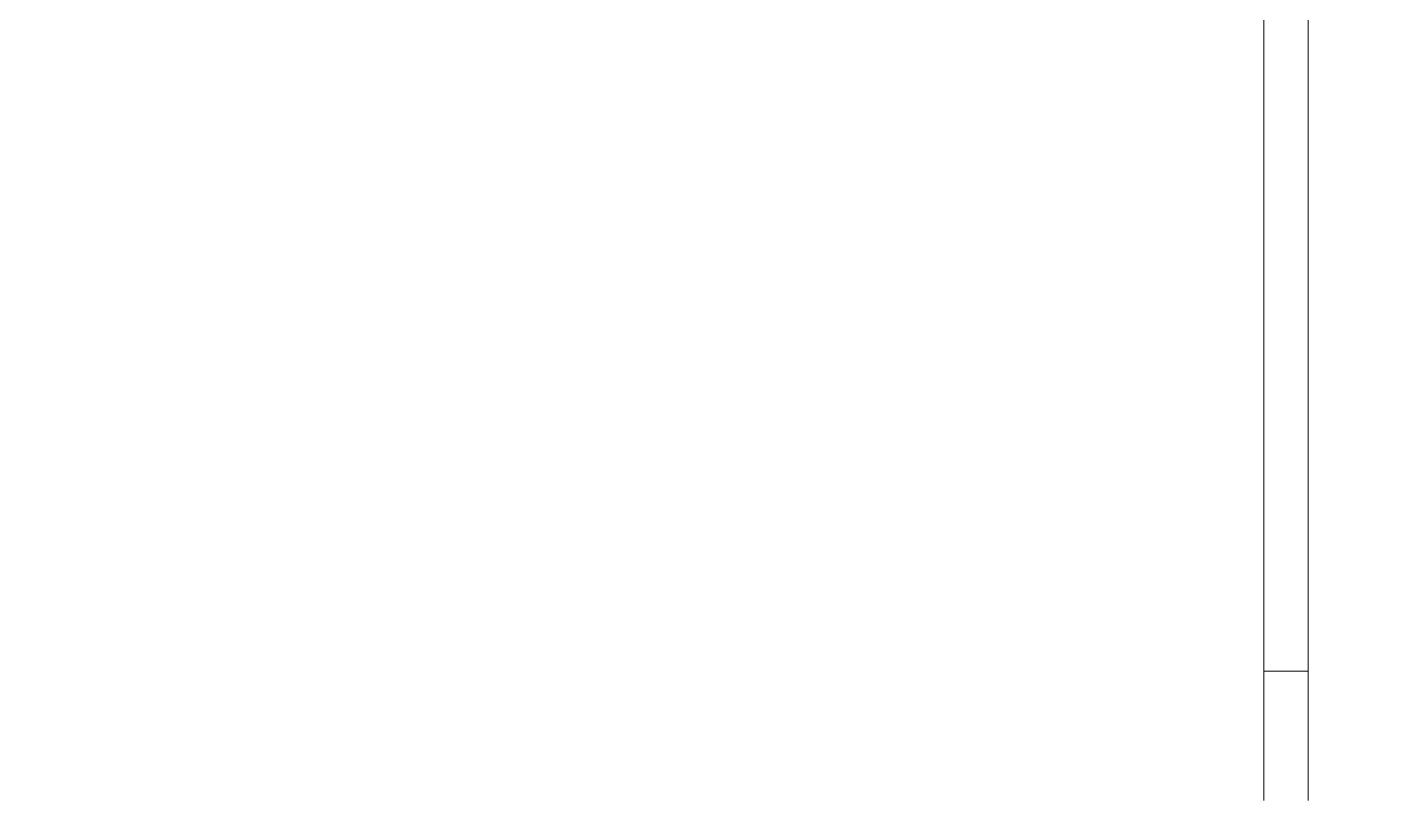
# Model space of a CAD drawing. Header units: millimetres. Extents: x -46169 to 237885, y -84465 to 18123.
# Drawn here: x 173893.1 to 174201.6, y -80913.9 to -80739.4 of the extents above; entities that cross this region are included whole.
import ezdxf

# ---------------------------------------------------------------- set-up
doc = ezdxf.new("R2010")
doc.units = ezdxf.units.MM
doc.header["$MEASUREMENT"] = 0
doc.linetypes.add('Wipeout_Contour', pattern=[1000, 0, -1000])
doc.layers.add('New_A-20-M_Floor_Slab', color=7, linetype='Continuous')
doc.layers.add('New_A-35-M_FFE_Fixed', color=7, linetype='Continuous')
doc.layers.add('New_A-35-M_FFE_Fixed_Pen_No__1', color=7, linetype='Continuous', lineweight=13)

# ---------------------------------------------------------------- blocks, each defined once
blk = doc.blocks.new('Section Elem_131_3', base_point=(129666.67, -84332.61))
at = {"color": 254, "linetype": 'Wipeout_Contour', "lineweight": 0, "ltscale": 33598569.1956504}
blk.add_wipeout([(165097.11, -80735.11), (165025.43, -80735.11), (165025.43, -80783.86), (165090.14, -80783.86), (165090.14, -80952.86), (165025.43, -80952.86), (165025.43, -80953.11), (176113.28, -80953.11), (176113.28, -80784.11), (176177.99, -80784.11), (176177.99, -80735.11), (176107.11, -80735.11), (176107.11, -80952.36), (176072.11, -80952.36), (176072.11, -80942.36), (176097.11, -80942.36), (176097.11, -80735.11), (175832.11, -80735.11), (175832.11, -80952.36), (175797.11, -80952.36), (175797.11, -80942.36), (175822.11, -80942.36), (175822.11, -80735.11), (175282.11, -80735.11), (175282.11, -80942.36), (175307.61, -80942.36), (175307.61, -80952.36), (175246.61, -80952.36), (175246.61, -80942.36), (175272.11, -80942.36), (175272.11, -80735.11), (174732.11, -80735.11), (174732.11, -80942.36), (174757.11, -80942.36), (174757.11, -80952.36), (174696.61, -80952.36), (174696.61, -80942.36), (174722.11, -80942.36), (174722.11, -80735.11), (174182.11, -80735.11), (174182.11, -80942.36), (174207.11, -80942.36), (174207.11, -80952.36), (174146.61, -80952.36), (174146.61, -80942.36), (174172.11, -80942.36), (174172.11, -80735.11), (173632.11, -80735.11), (173632.11, -80942.36), (173657.11, -80942.36), (173657.11, -80952.36), (173596.61, -80952.36), (173596.61, -80942.36), (173622.11, -80942.36), (173622.11, -80735.11), (173082.11, -80735.11), (173082.11, -80942.36), (173107.11, -80942.36), (173107.11, -80952.36), (173046.61, -80952.36), (173046.61, -80942.36), (173072.11, -80942.36), (173072.11, -80735.11), (172532.11, -80735.11), (172532.11, -80942.36), (172557.11, -80942.36), (172557.11, -80952.36), (172497.11, -80952.36), (172497.11, -80942.36), (172522.11, -80942.36), (172522.11, -80735.11), (171982.11, -80735.11), (171982.11, -80942.36), (172007.61, -80942.36), (172007.61, -80952.36), (171946.61, -80952.36), (171946.61, -80942.36), (171972.11, -80942.36), (171972.11, -80735.11), (171432.11, -80735.11), (171432.11, -80942.36), (171457.11, -80942.36), (171457.11, -80952.36), (171397.11, -80952.36), (171397.11, -80942.36), (171422.11, -80942.36), (171422.11, -80735.11), (170882.11, -80735.11), (170882.11, -80942.36), (170907.61, -80942.36), (170907.61, -80952.36), (170846.61, -80952.36), (170846.61, -80942.36), (170872.11, -80942.36), (170872.11, -80735.11), (170332.11, -80735.11), (170332.11, -80942.36), (170357.11, -80942.36), (170357.11, -80952.36), (170297.11, -80952.36), (170297.11, -80942.36), (170322.11, -80942.36), (170322.11, -80735.11), (169782.11, -80735.11), (169782.11, -80942.36), (169807.61, -80942.36), (169807.61, -80952.36), (169746.61, -80952.36), (169746.61, -80942.36), (169772.11, -80942.36), (169772.11, -80735.11), (169232.11, -80735.11), (169232.11, -80942.36), (169257.11, -80942.36), (169257.11, -80952.36), (169196.61, -80952.36), (169196.61, -80942.36), (169222.11, -80942.36), (169222.11, -80735.11), (168682.11, -80735.11), (168682.11, -80942.36), (168707.11, -80942.36), (168707.11, -80952.36), (168647.11, -80952.36), (168647.11, -80942.36), (168672.11, -80942.36), (168672.11, -80735.11), (168132.11, -80735.11), (168132.11, -80942.36), (168157.61, -80942.36), (168157.61, -80952.36), (168096.61, -80952.36), (168096.61, -80942.36), (168122.11, -80942.36), (168122.11, -80735.11), (167582.11, -80735.11), (167582.11, -80942.36), (167607.11, -80942.36), (167607.11, -80952.36), (167547.11, -80952.36), (167547.11, -80942.36), (167572.11, -80942.36), (167572.11, -80735.11), (167032.11, -80735.11), (167032.11, -80942.36), (167057.61, -80942.36), (167057.61, -80952.36), (166996.61, -80952.36), (166996.61, -80942.36), (167022.11, -80942.36), (167022.11, -80735.11), (166482.11, -80735.11), (166482.11, -80942.36), (166507.11, -80942.36), (166507.11, -80952.36), (166447.11, -80952.36), (166447.11, -80942.36), (166472.11, -80942.36), (166472.11, -80735.11), (165932.11, -80735.11), (165932.11, -80942.36), (165957.61, -80942.36), (165957.61, -80952.36), (165896.61, -80952.36), (165896.61, -80942.36), (165922.11, -80942.36), (165922.11, -80735.11), (165382.11, -80735.11), (165382.11, -80942.36), (165407.11, -80942.36), (165407.11, -80952.36), (165372.11, -80952.36), (165372.11, -80735.11), (165107.11, -80735.11), (165107.11, -80942.36), (165132.11, -80942.36), (165132.11, -80952.36), (165097.11, -80952.36)], dxfattribs=at).dxf.layer = 'New_A-20-M_Floor_Slab'
blk = doc.blocks.new('Section Elem_145_3', base_point=(129666.67, -84332.61))
at = {"color": 254, "linetype": 'Wipeout_Contour', "lineweight": 0, "ltscale": 768192.467433}
blk.add_wipeout([(174172.11, -80904.95), (174182.11, -80904.95), (174182.11, -80895.1), (174172.11, -80895.1)], dxfattribs=at).dxf.layer = 'New_A-35-M_FFE_Fixed'
at = {"color": 254, "linetype": 'Wipeout_Contour', "lineweight": 0, "ltscale": 768175.367735}
blk.add_wipeout([(174182.11, -80895.1), (174182.11, -80884.65), (174172.11, -80884.65), (174172.11, -80895.1)], dxfattribs=at).dxf.layer = 'New_A-35-M_FFE_Fixed'
at = {"color": 254, "linetype": 'Wipeout_Contour', "lineweight": 0, "ltscale": 768208.294171}
blk.add_wipeout([(174182.11, -80913.88), (174182.11, -80904.95), (174172.11, -80904.95), (174172.11, -80913.88)], dxfattribs=at).dxf.layer = 'New_A-35-M_FFE_Fixed'
blk = doc.blocks.new('Section Elem_146_3', base_point=(129666.67, -84332.61))
at = {"layer": 'New_A-35-M_FFE_Fixed_Pen_No__1', "linetype": 'Continuous'}
for p, q in [((174172.11, -80904.95), (174172.11, -80895.1)), ((174182.11, -80904.95), (174182.11, -80895.1)), ((174172.11, -80913.88), (174172.11, -80904.95)), ((174182.11, -80913.88), (174182.11, -80904.95))]:
    blk.add_line(p, q, dxfattribs=at)
at = {"color": 254, "linetype": 'Wipeout_Contour', "lineweight": 0, "ltscale": 768007.008793}
blk.add_wipeout([(174172.11, -80884.65), (174182.11, -80884.65), (174182.11, -80695.05), (174172.11, -80695.05)], dxfattribs=at).dxf.layer = 'New_A-35-M_FFE_Fixed'
at = {"layer": 'New_A-35-M_FFE_Fixed_Pen_No__1', "linetype": 'Continuous'}
for p, q in [((174172.11, -80884.65), (174172.11, -80651.97)), ((174182.11, -80884.65), (174182.11, -80651.97)), ((174182.11, -80884.65), (174172.11, -80884.65)), ((174172.11, -80895.1), (174172.11, -80884.65)), ((174182.11, -80895.1), (174182.11, -80884.65))]:
    blk.add_line(p, q, dxfattribs=at)

msp = doc.modelspace()

# ---------------------------------------------------------------- block references
at = {"layer": 'New_A-20-M_Floor_Slab'}
msp.add_blockref('Section Elem_131_3', (129666.67, -84332.61), dxfattribs=at)

# ---------------------------------------------------------------- next in the draw order: block references
at = {"layer": 'New_A-35-M_FFE_Fixed'}
msp.add_blockref('Section Elem_145_3', (129666.67, -84332.61), dxfattribs=at)

# ---------------------------------------------------------------- next in the draw order: block references
msp.add_blockref('Section Elem_146_3', (129666.67, -84332.61), dxfattribs=at)

doc.saveas('drawing.dxf')
